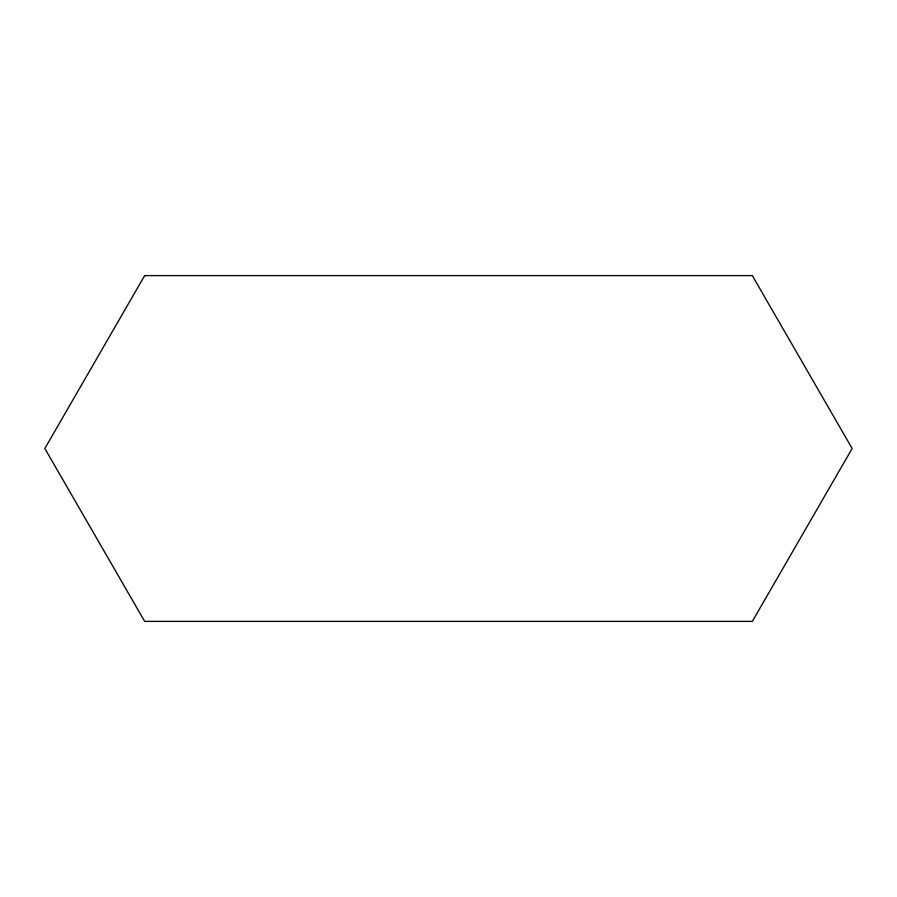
<?xml version="1.0" encoding="UTF-8"?>
<svg xmlns="http://www.w3.org/2000/svg" width="897" height="897" viewBox="0 0 897 897"><rect width="100%" height="100%" fill="white"/><g stroke="black" fill="none" stroke-linecap="round" stroke-linejoin="round"><path stroke-width="1.35" d="M144.664 275.614L44.85 448.5L144.664 621.386L752.336 621.386L852.15 448.5L752.336 275.614L144.664 275.614"/></g></svg>
